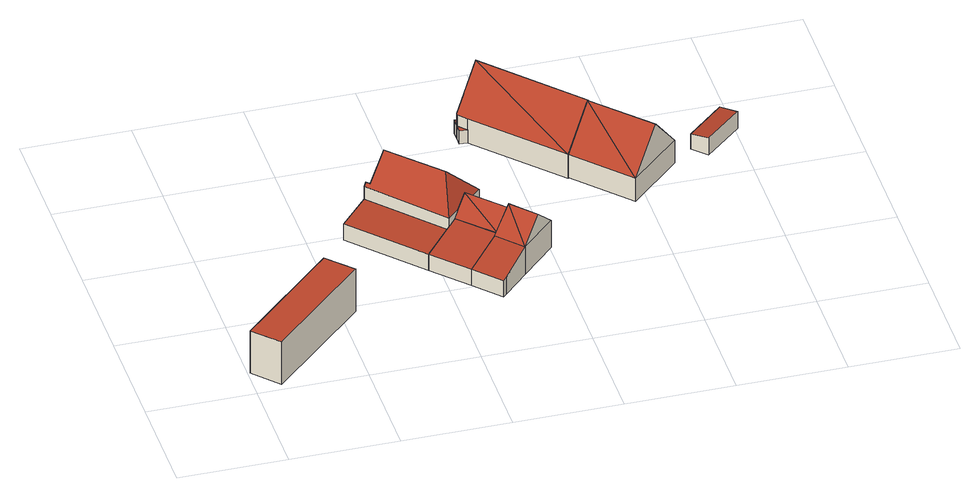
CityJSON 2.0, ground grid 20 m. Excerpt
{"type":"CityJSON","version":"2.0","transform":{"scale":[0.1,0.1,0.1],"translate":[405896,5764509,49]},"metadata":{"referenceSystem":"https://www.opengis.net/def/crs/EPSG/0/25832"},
"CityObjects":{
"building1":{"type":"Building","attributes":{"Gemeindeschluessel":"05515000","Geometrietyp2DReferenz":"3000","function":"51003_1201","roofType":"9999","measuredHeight":9},"geometry":[{"type":"Solid","lod":"2","boundaries":[[[[0,1,2,3]],[[1,4,5,2]],[[0,6,4,1]],[[3,7,6,0]],[[2,5,7,3]],[[4,6,7,5]]]],"semantics":{"surfaces":[{"type":"RoofSurface"},{"type":"WallSurface"},{"type":"GroundSurface"}],"values":[[0,1,1,1,1,2]]}}]},
"building2":{"type":"Building","attributes":{"Gemeindeschluessel":"05515000","Geometrietyp2DReferenz":"3000","function":"31001_2700"},"children":["building2-1","building2-2","building2-3","building2-4","building2-5","building2-6"]},
"building2-1":{"type":"BuildingPart","attributes":{"roofType":"2100","measuredHeight":5.8},"parents":["building2"],"geometry":[{"type":"Solid","lod":"2","boundaries":[[[[8,9,10,11]],[[12,13,9,8]],[[14,15,13,12]],[[8,11,16,14,12]],[[17,10,9,13,15]],[[14,16,18]],[[15,14,18,17]],[[11,10,17,18,16]]]],"semantics":{"surfaces":[{"type":"WallSurface"},{"type":"RoofSurface"},{"type":"GroundSurface"},{"type":"ClosureSurface"}],"values":[[0,0,0,1,2,0,3,3]]}}]},
"building2-2":{"type":"BuildingPart","attributes":{"roofType":"3100","measuredHeight":9.31},"parents":["building2"],"geometry":[{"type":"Solid","lod":"2","boundaries":[[[[19,20,21,22]],[[23,24,19,22]],[[22,25,26,23]],[[27,23,26]],[[26,28,29,27]],[[20,30,31,21]],[[20,19,27,30]],[[27,29,32]],[[31,30,27,32]],[[21,31,32,29,22]],[[27,19,24]],[[27,24,23]],[[26,25,28]],[[28,25,22,29]]]],"semantics":{"surfaces":[{"type":"WallSurface"},{"type":"RoofSurface"},{"type":"GroundSurface"},{"type":"ClosureSurface"}],"values":[[0,1,1,1,1,2,3,0,3,3,3,3,0,3]]}}]},
"building2-3":{"type":"BuildingPart","attributes":{"roofType":"3100","measuredHeight":9.92},"parents":["building2"],"geometry":[{"type":"Solid","lod":"2","boundaries":[[[[33,34,20,19,35]],[[11,10,34,33]],[[33,36,11]],[[36,33,35]],[[35,37,36]],[[11,36,37]],[[37,16,11]],[[34,10,17,30,20]],[[16,18,17,10,11]],[[24,35,19]],[[18,16,27]],[[20,30,27,19]],[[27,24,19]],[[17,18,27,30]],[[37,35,24,23,27,16]],[[23,24,27]]]],"semantics":{"surfaces":[{"type":"WallSurface"},{"type":"RoofSurface"},{"type":"GroundSurface"},{"type":"ClosureSurface"}],"values":[[0,0,0,1,1,1,1,2,3,0,0,3,3,3,0,3]]}}]},
"building2-4":{"type":"BuildingPart","attributes":{"roofType":"5000","measuredHeight":12.2},"parents":["building2"],"geometry":[{"type":"Solid","lod":"2","boundaries":[[[[38,39,40,41]],[[42,43,39,38]],[[44,22,21,43,42]],[[45,46,47,48,49]],[[41,40,46,45]],[[28,25,44,50,51]],[[42,38,50,44]],[[41,45,49,51,50,38]],[[39,43,21,31,52,47,46,40]],[[32,29,28,51,53]],[[44,25,22]],[[21,22,29,32,31]],[[22,25,28,29]],[[31,32,53,54,52]],[[54,53,51,49,48]],[[47,52,54,48]]]],"semantics":{"surfaces":[{"type":"WallSurface"},{"type":"RoofSurface"},{"type":"GroundSurface"},{"type":"ClosureSurface"}],"values":[[0,0,0,0,0,1,1,1,2,0,0,3,3,3,0,3]]}}]},
"building2-5":{"type":"BuildingPart","attributes":{"roofType":"2100","measuredHeight":5.8},"parents":["building2"],"geometry":[{"type":"Solid","lod":"2","boundaries":[[[[55,56,15,14]],[[53,57,55,14,18,27,32]],[[17,15,56,52,31,30]],[[15,17,18,14]],[[17,30,27,18]],[[57,53,54]],[[52,54,53,32,31]],[[56,55,57,54,52]],[[30,31,32,27]]]],"semantics":{"surfaces":[{"type":"WallSurface"},{"type":"RoofSurface"},{"type":"GroundSurface"},{"type":"ClosureSurface"}],"values":[[0,1,2,3,3,0,3,3,3]]}}]},
"building2-6":{"type":"BuildingPart","attributes":{"roofType":"2100","measuredHeight":4.51},"parents":["building2"],"geometry":[{"type":"Solid","lod":"2","boundaries":[[[[58,59,56,55]],[[48,47,59,58]],[[48,58,55,57,54]],[[59,47,52,56]],[[52,47,48,54]],[[54,57,55,56,52]]]],"semantics":{"surfaces":[{"type":"WallSurface"},{"type":"RoofSurface"},{"type":"GroundSurface"},{"type":"ClosureSurface"}],"values":[[0,0,1,2,3,3]]}}]},
"building3":{"type":"Building","attributes":{"Gemeindeschluessel":"05515000","Geometrietyp2DReferenz":"3000","function":"31001_1000"},"address":[{"country":"Germany","locality":"Münster","thoroughfareNumber":"62","thoroughfareName":"Ashölterweg"}],"children":["building3-1","building3-2","building3-3"]},
"building3-1":{"type":"BuildingPart","attributes":{"roofType":"1000","measuredHeight":2.85},"parents":["building3"],"geometry":[{"type":"Solid","lod":"2","boundaries":[[[[60,61,62,63]],[[64,65,61,60]],[[60,63,64]],[[61,65,62]],[[65,64,63,62]]]],"semantics":{"surfaces":[{"type":"WallSurface"},{"type":"RoofSurface"},{"type":"GroundSurface"},{"type":"ClosureSurface"}],"values":[[0,0,1,2,3]]}}]},
"building3-2":{"type":"BuildingPart","attributes":{"roofType":"1000","measuredHeight":2.85},"parents":["building3"],"geometry":[{"type":"Solid","lod":"2","boundaries":[[[[66,67,68,69]],[[69,68,70,71]],[[66,69,71]],[[67,70,68]],[[67,66,71,70]]]],"semantics":{"surfaces":[{"type":"WallSurface"},{"type":"RoofSurface"},{"type":"GroundSurface"},{"type":"ClosureSurface"}],"values":[[0,0,1,2,3]]}}]},
"building3-3":{"type":"BuildingPart","attributes":{"roofType":"3100","measuredHeight":12.68},"parents":["building3"],"geometry":[{"type":"Solid","lod":"2","boundaries":[[[[72,73,74,75]],[[76,63,62,73,72]],[[77,71,70,65,64,78]],[[79,80,67,66,81]],[[75,74,80,79]],[[75,79,82]],[[83,82,79]],[[82,83,72]],[[84,85,78,76,72,83]],[[85,77,78]],[[85,84,81,77]],[[84,83,79,81]],[[82,72,75]],[[73,62,65,70,67,80,74]],[[63,76,78,64]],[[65,62,63,64]],[[71,77,81,66]],[[67,70,71,66]]]],"semantics":{"surfaces":[{"type":"WallSurface"},{"type":"RoofSurface"},{"type":"GroundSurface"},{"type":"ClosureSurface"}],"values":[[0,0,0,0,0,1,1,1,1,0,0,0,0,2,0,3,0,3]]}}]},
"building4":{"type":"Building","attributes":{"Gemeindeschluessel":"05515000","Geometrietyp2DReferenz":"3000","function":"31001_2700","roofType":"3100","measuredHeight":12.3},"geometry":[{"type":"Solid","lod":"2","boundaries":[[[[86,87,88,75]],[[89,90,87,86]],[[72,91,90,89]],[[75,88,91,72]],[[86,92,89]],[[72,93,75]],[[92,86,75]],[[75,93,92]],[[89,92,93]],[[93,72,89]],[[87,90,91,88]]]],"semantics":{"surfaces":[{"type":"WallSurface"},{"type":"RoofSurface"},{"type":"GroundSurface"}],"values":[[0,0,0,0,0,0,1,1,1,1,2]]}}]},
"building5":{"type":"Building","attributes":{"Gemeindeschluessel":"05515000","Geometrietyp2DReferenz":"3000","function":"51009_1610","roofType":"2100","measuredHeight":3.55},"geometry":[{"type":"Solid","lod":"2","boundaries":[[[[94,95,96,97]],[[98,99,95,94]],[[100,101,99,98]],[[97,96,101,100]],[[98,94,97,100]],[[95,99,101,96]]]],"semantics":{"surfaces":[{"type":"WallSurface"},{"type":"RoofSurface"},{"type":"GroundSurface"}],"values":[[0,0,0,0,1,2]]}}]}
},
"vertices":[
[181,221,103],[2,50,103],[45,4,103],[225,175,103],[2,50,13],[45,4,13],[181,221,13],[225,175,13],
[490,159,46],[490,159,9],[537,206,9],[537,206,67],[483,152,43],[483,152,9],[439,200,43],[439,200,9],[495,252,67],[495,252,9],[495,252,64],
[561,312,50],[561,312,9],[502,375,9],[502,375,50],[526,280,102],[549,302,67],[483,357,78],[467,342,102],[502,258,67],[450,327,78],[443,320,67],[502,258,9],[443,320,9],[443,320,66],
[601,269,67],[601,269,9],[561,312,67],[569,238,108],[528,282,108],
[355,461,131],[355,461,9],[323,432,9],[323,432,86],[390,494,77],[390,494,9],[502,375,78],[317,438,86],[317,438,9],[313,434,9],[313,434,54],[313,434,80],[441,371,131],[429,307,78],[429,307,9],[429,307,61],[429,307,54],
[380,262,43],[380,262,9],[381,263,44],
[263,388,43],[263,388,9],
[532,609,33],[532,609,5],[547,608,5],[547,608,33],[532,624,33],[532,624,5],
[549,642,33],[549,642,5],[532,642,5],[532,642,33],[532,626,5],[532,626,33],
[685,461,56],[685,461,5],[780,551,5],[780,551,56],[547,608,56],[532,626,56],[532,624,56],[626,715,56],[626,715,5],[549,642,56],[732,506,132],[578,670,132],[549,642,85],[532,626,58],
[873,452,56],[873,452,8],[780,551,8],[778,362,56],[778,362,8],[685,461,8],[826,407,131],[732,506,131],
[910,484,40],[910,484,8],[935,459,8],[935,459,44],[980,548,39],[980,548,8],[1004,520,44],[1004,520,8]
]}
